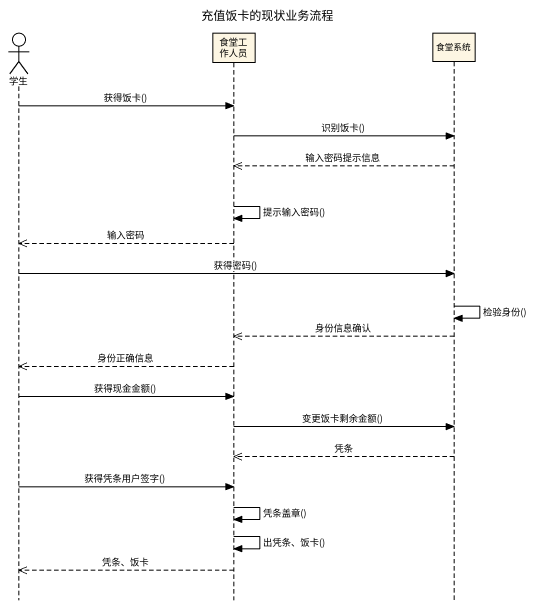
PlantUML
@startuml
title 充值饭卡的现状业务流程
hide footbox
actor 学生
participant 食堂工作人员
participant 食堂系统

学生 -> 食堂工作人员 : 获得饭卡()
食堂工作人员 -> 食堂系统 : 识别饭卡()
食堂系统 -->> 食堂工作人员 : 输入密码提示信息
食堂工作人员 -> 食堂工作人员 : 提示输入密码()
食堂工作人员 -->> 学生 : 输入密码
学生 -> 食堂系统 : 获得密码()
食堂系统 -> 食堂系统 : 检验身份()
食堂系统 -->> 食堂工作人员 : 身份信息确认
食堂工作人员 -->> 学生 : 身份正确信息
学生 -> 食堂工作人员 : 获得现金金额()
食堂工作人员 -> 食堂系统 : 变更饭卡剩余金额()
食堂系统 -->> 食堂工作人员 : 凭条
学生 -> 食堂工作人员 : 获得凭条用户签字()
食堂工作人员 -> 食堂工作人员 : 凭条盖章()
食堂工作人员 -> 食堂工作人员 : 出凭条、饭卡()
食堂工作人员 -->> 学生 : 凭条、饭卡
@enduml
